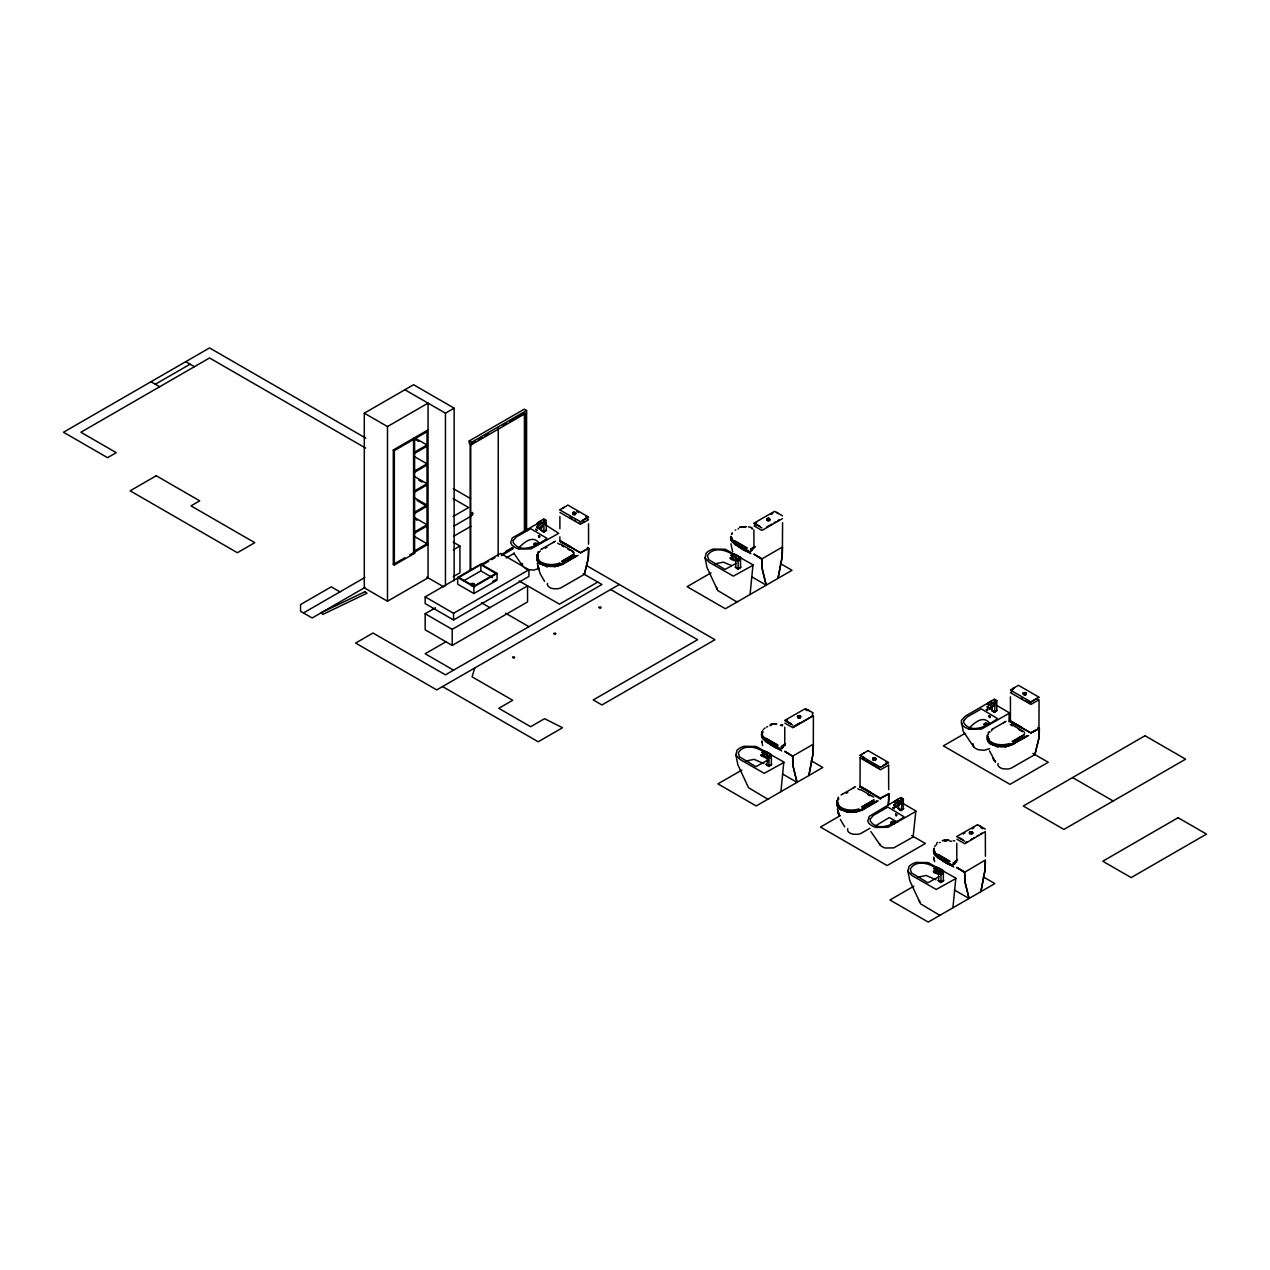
<?xml version="1.0" encoding="UTF-8"?>
<svg xmlns="http://www.w3.org/2000/svg" width="1270" height="1270" viewBox="0 0 1270 1270"><rect width="100%" height="100%" fill="white"/><g stroke="black" fill="none" stroke-linecap="round" stroke-linejoin="round"><path stroke-width="1.5" d="M1010.428 696.754L1010.428 720.995L1030.859 732.822L1038.971 728.393L1039.05 699.754L1030.859 704.437L1010.507 692.69M751.634 576.739L766.223 585.168L762.286 569.039A67.024 38.703 -60 0 1 761.841 564.086L761.952 558.864L782.479 547.005L781.812 558.895L778.018 578.358L781.955 557.673A67.04 38.703 -60 0 0 782.399 552.228L782.574 522.684M880.602 799.227L860.33 786.416M587.359 547.306L588.851 548.449L588.74 553.291A67.024 38.703 60 0 1 588.296 558.228L584.359 574.357L560.88 587.851A8.731 5.048 0 0 1 557.324 588.788L553.228 588.693A8.128 4.683 0 0 1 547.433 584.708M860.123 757.682L860.044 786.32L880.475 798.147L888.778 793.575L888.873 798.798A67.024 38.703 60 0 1 888.428 803.751L888.206 805.291M1037.892 727.504L1039.384 728.631L1039.257 733.473A67.024 38.703 60 0 1 1038.812 738.426L1034.891 754.555L1011.412 768.048A8.731 5.048 0 0 1 1007.856 768.985L1003.76 768.89A8.128 4.683 0 0 1 998.712 766.413A8.223 4.747 0 0 1 997.95 764.873L998.029 763.524M768.842 518.366L766.985 519.001L769.001 518.763L769.207 519.986L766.778 519.541L767.239 518.573L769.128 518.716L769.128 519.716L769.493 518.779M800.29 716.407L798.052 716.74A2.111 1.222 0 0 0 799.576 715.915L797.481 716.232A1.619 0.937 0 0 1 798.179 715.756C802.37 717.121 798.544 713.931 798.258 716.534A2.111 1.222 0 0 0 799.544 715.867L799.83 715.74A1.778 1.016 0 0 1 800.687 716.074C801.195 716.788 795.274 717.582 800.227 716.661M799.957 716.899L797.814 716.375L799.751 715.661M575.421 513.159L575.77 513.667A1.619 0.937 0 0 0 575.342 513.318C577.596 512.27 570.754 513.794 574.754 514.048M588.454 547.942L588.137 559.26L584.359 574.357M875.649 758.38L873.95 757.793L873.252 758.841A1.587 0.921 0 0 1 875.522 758.809C875.76 758.714 876.506 757.618 874.458 759.603M888.778 793.575L888.286 804.783M1025.938 693.325L1024.715 694.42L1025.525 694.341A1.778 1.016 0 0 0 1026.224 693.944L1025.985 692.88L1024.001 692.944A2.111 1.222 0 0 1 1025.271 693.785L1026.271 693.039M1039.162 728.234L1038.669 739.457L1034.891 754.555M731.695 558.609L730.933 558.101L731.361 559.467L735.806 561.007L735.806 567.182M935.625 871.934L934.768 872.188L934.593 870.855M798.322 716.978L798.258 715.724L800.243 716.185M875.443 758.047C871.918 756.745 873.855 761.079 876.03 758.936M1024.938 694.468L1023.556 692.817L1026.081 692.864M767.477 755.317L766.35 754.38A26.178 15.113 60 0 0 761.889 752.427L764.318 751.03A26.178 15.113 60 0 1 768.858 753.094L771.366 754.602L771.366 756.094C769.985 758.206 765.365 757.793 766.366 754.682A21.257 12.271 60 0 0 762.333 752.872L761.889 752.443M875.554 758.174L873.681 758.015L875.586 758.587M1025.906 692.991L1023.985 692.61A1.762 1.016 0 0 0 1023.255 693.039L1025.954 693.15M522.383 565.182L522.446 563.483M989.616 748.649L984.377 750.252L978.662 749.808A12.621 7.287 0 0 1 973.741 746.966L963.152 731.171L961.311 720.487L965.279 716.153L989.06 702.421L991.489 702.389M972.979 743.664L973.741 746.966M972.566 832.279L972.502 832.31A1.762 1.016 0 0 0 971.852 831.866L971.883 833.374L969.756 832.914L972.233 832.818L969.947 832.183L971.201 831.802L972.772 832.691L971.502 833.676L972.661 833.104M737.838 601.551L736.14 601.52L717.709 590.518L706.993 567.547L705.056 557.863L706.136 553.149A18.018 10.414 0 0 1 713.168 549.084L725.361 549.275L752.999 564.817L750.062 594.503M768.683 798.751L766.985 798.719L748.538 787.717L737.838 764.746L735.886 755.063L736.965 750.348A18.018 10.414 0 0 1 743.998 746.284L756.19 746.474L783.828 762.016L780.891 791.702M940.705 914.86L939.006 914.829L920.559 903.827L909.844 880.856L907.907 871.172L908.987 866.457A18.018 10.414 0 0 1 916.019 862.409L928.211 862.584L955.85 878.126L952.913 907.812M547.418 584.676L547.497 583.327M902.811 803.338L915.845 810.974L913.098 837.009L893.747 847.884L885.222 848.011A12.621 7.287 0 0 1 880.3 845.169L870.839 831.548M1008.936 721.9L1009.285 712.772L996.251 705.136M800.243 715.931L798.29 715.788L798.195 716.709A2.032 1.175 0 0 0 799.544 715.82L800.005 715.836M769.906 519.589L767.572 520.287L766.747 518.906A1.619 0.937 0 0 1 767.461 518.525L768.921 518.462A1.762 1.016 0 0 1 769.699 518.954L769.715 518.954M800.687 716.851L799.481 717.534M969.391 832.723L969.597 833.168A1.778 1.016 0 0 0 970.296 833.58L971.613 833.66L970.756 833.628M1025.89 693.531L1023.223 692.975M987.425 738.108L987.361 738.934A14.78 8.557 -0.1 0 0 987.854 741.124A14.462 8.366 -0.1 0 0 990.933 744.474M859.901 787.289L860.25 786.717M1010.301 721.963L1031.065 733.092M785.32 744.823L784.066 745.03M874.871 759.333L873.077 758.65L874.919 757.92M1023.826 693.039L1025.414 692.88M541.369 522.605L543.782 524.002L543.592 522.129A21.257 12.271 -60 0 0 539.671 524.954L536.797 523.621A26.178 15.113 -60 0 1 541.353 520.446L543.846 519.049L546.275 520.446L544.957 523.542L542.211 522.859A1.73 1 0 0 1 542.465 522.43M766.635 519.398L769.858 519.7M799.084 715.629L799.481 715.82A2.032 1.175 0 0 1 798.147 716.55L797.941 716.566A1.587 0.921 0 0 0 797.671 716.931L798.274 717.471A1.778 1.016 0 0 1 797.576 717.058L797.623 716.201M970.439 833.565L969.597 832.215A1.619 0.937 0 0 1 970.312 831.834L971.566 832.12A2.111 1.222 0 0 1 970.216 832.818L972.074 832.723M574.151 514.271L575.723 513.683A1.778 1.016 0 0 1 574.992 514.159L573.437 514.175L574.58 514.239M874.966 759.539L873.649 759.65L875.141 759.682A1.778 1.016 0 0 0 875.84 759.269L875.792 759.19M537.496 556.625L537.639 560.594L541.242 564.245M837.644 802.148L837.375 804.847M575.183 512.604L573.183 512.54L573.341 514.144A1.619 0.937 0 0 1 572.675 513.747L572.77 513.715A1.619 0.937 0 0 1 573.087 513.302L574.881 512.699M798.243 716.82L797.957 716.074L797.592 716.978M763.889 738.14L765.445 739.854L763.778 738.219L764.508 738.918M846.09 810.816A13.573 7.826 0 0 0 851.075 811.451L852.868 810.895M538.02 527.971C539.655 528.479 535.575 528.574 539.131 525.558M894.636 806.847L895.175 806.863M988.171 708.644L987.743 707.644L988.727 708.136M534.622 544.481L537.242 543.83M537.575 544.37L537.591 544.671A1.635 0.937 0 0 1 536.496 545.306L534.733 544.624M891.699 822.881L892.889 821.992M894.604 823.659L893.254 822.627L891.826 823.69M894.747 822.833L894.683 823.071A1.635 0.937 0 0 1 893.953 823.611L893.556 823.595M988.997 723.852L986.044 723.186A2.842 1.635 0 0 0 984.123 724.233L984.345 725.456M987.028 725.487L985.187 724.9L986.33 723.789M1024.112 693.452L1025.477 693.849M969.47 832.723L972.344 832.088M939.006 870.744L936.149 870.045L933.783 871.41L934.212 872.776L938.657 874.316L938.657 880.491L940.991 881.84L943.356 880.475L943.356 873.141L940.991 874.506C939.498 871.903 930.704 871.633 934.085 871.22M782.463 773.954L797.052 782.368L793.131 766.239A67.024 38.703 -60 0 1 792.67 761.301L792.782 756.063L813.324 744.204L813.403 715.629L792.829 727.615L784.86 723.09M954.484 890.064L969.074 898.477L965.136 882.348A67.024 38.703 -60 0 1 964.692 877.411L964.803 872.172L985.329 860.044M474.726 667.988L472.091 676.846L512.683 700.278L498.777 708.311L530.654 726.71L544.56 718.693L562.531 727.726L538.178 741.775L442.547 686.562M753.142 565.198L733.361 576.135L709.009 562.181L705.056 557.863M783.971 762.397L764.207 773.335L739.854 759.381L735.886 755.063M955.993 878.507L936.228 889.46L911.86 875.49L907.907 871.172M575.088 512.445L575.834 513.255M573.691 513.318L574.627 513.445A2.111 1.222 0 0 0 573.5 512.683L574.246 512.35M574.675 513.699L574.739 513.477A2.032 1.175 0 0 0 573.389 512.731L573.405 513.651L575.31 513.683M874.697 758.015L873.204 758.904L875.475 758.904M1023.525 693.134L1025.557 692.674L1024.477 692.563M956.881 839.2L964.851 843.725L985.329 831.612L985.425 856.297M847.725 828.596L847.566 830.199A8.128 4.683 0 0 0 853.376 834.215L857.472 834.311A8.731 5.048 0 0 0 861.028 833.374L869.918 828.294M876.348 801.164L861.917 809.593L856.139 811.562A14.637 8.445 0 0 1 837.724 806.64A15.05 8.7 0 0 1 837.565 800.973M1026.716 735.901L1012.253 744.522M873.681 758.777L873.173 758.142L873.697 759.73M572.627 513.144L573.659 512.588M769.303 518.684L767.509 518.573L769.096 518.589M872.776 759.206L873.601 759.682A1.619 0.937 0 0 1 872.823 759.269L873.617 758.269A2.111 1.222 0 0 1 874.871 759.111L875.443 758.952M970.899 831.755L969.915 832.088L971.455 831.723M573.389 512.445L572.77 512.731A1.762 1.016 0 0 1 573.437 512.445L573.437 512.493M731.647 558.006L732.234 557.244L732.885 558.276M915.956 811.355L888.174 827.278L875.982 827.453A18.018 10.414 0 0 1 868.95 823.404L867.759 821.118L869.267 816.356L895.62 800.624L898.049 800.592M1009.396 713.153L981.615 729.075L969.423 729.25A18.018 10.414 0 0 1 962.39 725.202L961.199 722.916M946.737 860.473L946.563 860.393M754.015 554.069L762.127 558.752M782.479 518.62L761.984 530.415L754.031 525.955M784.844 751.269L792.559 756.46L793.274 767.27L797.052 782.368M813.387 715.645L792.623 727.551M956.866 867.378L964.565 872.569L965.295 883.38L969.074 898.477M769.112 518.731L768.715 518.795A2.111 1.222 0 0 1 767.366 519.509L767.016 519.43M768.906 518.525L768.652 518.62A2.111 1.222 0 0 1 767.445 519.382L769.461 519.224L768.35 519.922M873.188 758.412L872.839 758.539M768.54 518.398L768.747 518.716A2.032 1.175 0 0 1 767.318 519.351L767.651 519.843M588.851 548.449L580.327 552.625L559.991 540.607M588.439 519.827L580.327 524.24L559.975 512.493M588.439 548.195L580.834 552.672M860.123 757.761L880.475 769.763L888.651 765.08M888.587 765.35L888.682 789.67M768.223 519.795L767.366 519.589A2.032 1.175 0 0 0 768.699 518.62L768.588 518.541M971.598 832.025L971.582 831.755A2.032 1.175 0 0 1 970.169 832.771L971.74 832.914M946.658 860.885L944.864 860.409M588.502 517.303L580.771 521.653M766.223 585.168L762.444 570.071L761.667 558.752M969.82 832.04L970.74 831.707M755.428 546.783L751.459 549.069L751.3 550.577L753.84 548.243M784.654 745.22L782.304 746.268L782.13 747.776L782.812 746.506L781.86 745.871M954.151 862.679L954.151 863.886L956.691 861.552M518.16 548.577C523.081 543.242 532.352 534.464 538.972 542.814M968.692 728.774C973.614 723.44 982.885 714.661 989.505 723.011M560.181 540.893L570.579 546.719M1021.096 726.916L1010.714 721.09M970.74 831.802L970.359 832.961M799.386 716.677L799.767 716.455A1.587 0.921 0 0 1 800.608 716.963M573.754 556.609L574.024 555.514M767.62 756.428L768.477 757.92L770.541 756.999A1.73 1 0 0 0 770.303 756.571M537.686 552.514L538.305 551.688M837.835 798.036L838.454 797.211M988.219 732.711L988.838 731.885M537.369 545.465L536.178 544.227L534.876 545.497M539.464 528.939L540.607 526.51L546.227 522.843L546.227 530.177L543.909 531.527L543.909 525.351L539.464 528.939L537.099 527.574L538.432 528.193M896.556 807.339L897.699 804.91L903.319 801.243L903.319 808.593L900.986 809.927C904.875 794.369 894.985 813.181 894.953 805.116M992.076 707.263L992.076 710.359L994.426 711.724C996.712 697.103 991.108 713.137 987.758 707.612M1023.604 693.96L1024.557 694.468M991.267 706.374L988.616 708.644M800.529 717.121L799.719 717.518M537.099 527.574L536.67 526.701L539.528 524.097M894.191 805.974L893.747 805.101L898.62 801.227M987.631 707.771L987.203 706.898L990.06 704.294M989.997 709.136L991.14 706.692L996.759 703.04L996.759 710.375M903.351 800.354L900.875 802.402L898.446 801.005L898.43 799.147A21.257 12.271 -60 0 0 894.334 801.957L893.889 802.037A26.178 15.113 -60 0 1 898.43 798.846L900.938 797.449L903.351 798.846L903.351 800.354L900.938 798.957M574.469 513.667L574.627 513.636A2.032 1.175 0 0 0 573.199 512.81L573.23 512.556M766.715 519.827L766.747 519.859A1.778 1.016 0 0 0 767.445 520.271L769.112 520.271M1024.001 694.357L1023.937 694.372A1.619 0.937 0 0 1 1023.207 693.944L1024.16 694.42M766.731 518.986L767.62 518.811M768.763 520.351L769.699 519.922M852.662 811.244L856.25 810.879M1025.461 694.372L1026.224 693.833M545.465 522.748L543.782 524.002M875.332 759.047L874.792 759.158A2.032 1.175 0 0 0 873.331 758.333M754.062 554.307L761.714 559.26M1025.239 693.817L1025.16 693.642A2.032 1.175 0 0 0 1023.731 693.007L1024.191 692.61M573.151 513.699L573.865 513.683M875.347 760.079L875.427 760.016A1.587 0.921 0 0 0 875.951 759.65M876.189 825.421L889.286 817.578L897.604 822.103M936.72 843.153L937.784 842.407M568.484 559.419L566.976 560.308M541.544 522.827L540.194 523.637M1038.939 697.389L1031.303 701.85M994.315 704.183L996.807 702.151L996.807 700.643L994.378 699.246L991.87 700.643A26.178 15.113 -60 0 0 987.33 703.818L990.203 705.152A21.257 12.271 -60 0 1 994.124 702.326L994.315 704.183L991.886 702.786M552.974 542.576L555.323 541.147M853.122 788.098L855.551 786.638M1003.506 722.757L1005.951 721.312M559.991 509.762L567.658 505.254M860.123 755.285L867.791 750.776M1010.523 689.959L1018.191 685.435M540.957 549.466L542.226 548.735M573.659 554.307L561.721 561.245M573.834 554.609L561.896 561.546M576.675 555.641L561.737 564.324M841.105 794.988L842.359 794.242M991.489 729.663L992.759 728.917M873.808 799.83L861.87 806.767M873.966 800.132L862.028 807.069M876.808 801.164L861.87 809.847M1024.191 734.505L1012.253 741.442M1024.35 734.806L1012.412 741.743M1020.223 739.902L1027.208 735.838M1013.619 743.744L1028.605 735.552M578.072 555.355L561.943 564.721L554.355 566.849M878.221 800.878L862.092 810.244L854.504 812.371M155.337 384.254L190.119 364.173M364.299 413.179L387.493 426.561L428.053 403.13L428.053 577.818L387.493 601.234L364.299 587.851L364.299 413.179L413.575 384.731L454.136 408.162L454.136 580.866M404.876 389.747L445.452 413.179L454.136 408.162M414.607 553.323L413.575 552.72L413.575 438.277L414.607 438.88L414.607 553.323L394.335 565.023L393.287 564.42L393.287 449.977L428.053 429.911M393.287 449.977L394.335 450.58L427.022 431.721L427.022 543.75L413.941 551.291M413.575 452.755L427.022 444.992L415.417 438.309M413.575 453.961L427.022 446.199M413.575 471.614L427.022 463.852L413.766 456.216M413.575 472.821L427.022 465.058M526.59 412.814L471.535 444.595L469.217 443.262L469.217 440.944L524.272 409.162L526.59 410.496L526.59 531.146M469.217 440.944L471.535 442.293L526.59 410.496M472.361 443.119L475.599 441.246M478.838 439.372L482.076 437.499M485.315 435.642L488.553 433.769M503.111 425.355L506.397 423.466M509.667 421.576L524.431 413.052L524.431 531.384M413.575 491.49L427.022 483.727L413.766 476.091M413.575 492.697L427.022 484.934M413.575 512.81L427.022 505.047L413.766 497.395M413.575 514.017L427.022 506.254M413.575 532.527L427.022 524.764L413.766 517.112M413.575 533.733L427.022 525.971M453.168 516.461L468.63 507.54L453.184 498.618M303.451 612.95L364.871 577.485M453.596 526.256L470.995 516.207M393.287 564.42L404.876 557.736M409.845 554.863L428.053 544.354M364.982 587.454L312.15 617.966L300.545 611.267L300.545 604.583L331.264 586.851L339.963 591.868M453.628 536.273L470.853 526.336M453.311 549.846L459.93 546.021L459.93 572.786L453.311 576.612M562.134 508.508L564.039 507.413M457.66 577.453L480.838 564.07L497.062 573.437L497.062 580.136L473.885 593.519L457.66 584.152L457.66 577.453L473.885 586.819L497.062 573.437M425.164 596.884L500.507 553.387L528.907 569.785L528.907 576.469L453.565 619.966L425.164 603.583L425.164 596.884L453.565 613.283L528.907 569.785M483.616 564.229L488.474 561.419M491.712 559.562L494.951 557.689M505.809 551.323L512.366 547.545M501.475 554.498L512.953 547.878M501.317 555.593L513.112 548.783M543.893 531.797L546.687 530.177L543.893 532.193L541.083 530.177L543.893 532.193M463.899 580.692L480.838 570.913L492.554 577.675M506.143 558.006L514.445 553.196M582.486 520.271L586.311 518.049M582.311 522.653L584.057 521.637M425.164 613.727L452.215 629.348L527.558 585.851L527.558 601.917L452.215 645.414L425.164 629.793L425.164 613.727L435.435 607.806M545.306 548.211L546.862 547.306M492.522 581.565L495.903 579.612M573.294 553.021L573.976 553.466M569.246 557.53L570.801 556.641M561.467 563.705L568.468 559.657M569.246 559.213L573.913 556.181M445.706 641.906L425.164 653.764L453.565 670.163M597.741 582.073L559.483 604.171L519.112 580.977M619.315 584.502L436.753 689.912L355.616 643.064L372.999 633.016L445.452 674.846L601.932 584.502L583.184 573.675M756.729 522.716L754.936 523.748L754.936 525.764M771.033 514.461L772.827 513.429M766.81 526.939L771.731 524.097M774.192 522.684L775.414 521.97M777.875 520.541L779.113 519.843M714.756 563.928L723.281 562.134L731.472 565.499M731.06 555.244L733.489 553.831A26.178 15.113 60 0 1 738.029 555.895L740.537 557.387L740.537 558.895C738.886 561.165 734.679 560.419 735.441 557.387A21.257 12.271 60 0 0 731.504 555.673L731.06 555.244A26.178 15.113 60 0 1 735.6 557.292L738.108 558.8A1.73 1 0 0 1 739.711 559.8L738.426 560.753L736.552 560.086M730.933 558.101L733.298 556.736L736.155 557.419M752.11 548.037L754.666 546.56M711.025 572.865L687.102 586.676L725.361 608.759L792.004 570.278L780.367 563.562M751.03 548.672L751.713 550.736C745.919 554.815 736.378 544.354 731.377 540.353A14.637 8.445 0 0 1 730.774 536.464M740.537 557.387L738.108 558.8L738.108 560.292M738.14 561.181L740.505 559.816L740.505 567.166L738.14 568.531L738.14 561.181L731.996 558.34M736.092 563.42L725.043 569.452L708.692 559.657L707.422 555.673C712.74 546.433 726.599 549.545 733.504 555.355M738.14 568.785L740.95 567.166L738.14 569.198L735.346 567.182L738.14 569.198M785.765 720.947L787.559 719.915M793.956 726.265L800.1 722.725M745.601 761.127L754.11 759.333L763.889 763.619M761.762 755.301L768.969 758.38L771.334 757.015L771.334 764.365L768.969 765.731L766.635 764.381C770.08 756.428 763.746 758.666 761.762 755.301L764.127 753.935L766.35 754.38L768.937 755.999L768.937 757.507M782.939 745.236L785.511 743.76M741.855 770.064L717.931 783.876L756.19 805.958L822.833 767.477L811.197 760.762M782.812 746.506L784.669 745.442M768.937 755.999L771.366 754.602M782.542 746.268L782.542 747.935C776.637 751.983 767.144 741.474 762.222 737.553A14.637 8.445 0 0 1 762.667 731.441M766.921 760.619L755.888 766.651L739.521 756.856L738.251 752.872C744.061 743.014 758.746 747.347 765.873 753.443M768.985 765.985L771.779 764.365L768.985 766.397L766.191 764.381L768.985 766.397M862.266 754.031L864.171 752.935M1012.65 688.705L1014.571 687.61M1013.158 689.467L1011.428 690.483L1011.428 692.483M882.618 765.794L886.444 763.572M846.233 793.274L847.773 792.385M994.426 711.994L997.22 710.375L994.426 712.391L991.616 710.375L994.426 712.391M964.978 733.393L943.356 745.871L1010.015 784.352L1048.258 762.27L1032.875 753.396M1031.097 701.834L1036.828 698.246M840.422 815.546L820.468 827.072L887.111 865.553L925.37 843.471L911.701 835.581M867.045 804.402L868.601 803.513M867.108 805.831L866.203 805.926M861.616 809.228L869.823 804.481M870.934 803.831L874.046 802.037M889 793.972L880.935 798.147M1014.333 740.87L1015.889 739.981M1018.762 739.775L1016.587 740.6M1010.46 744.744A14.272 8.239 0 0 0 1012.079 743.934L1023.652 737.156M1035.24 730.504L1031.288 732.79L1039.384 728.631M900.986 810.197L903.78 808.577L900.986 810.593L898.176 808.577L900.986 810.593M963.152 833.961L964.946 832.929M972.106 828.802L973.884 827.77M965.978 842.375L967.2 841.677M970.899 839.534L972.121 838.835M973.344 838.121L974.582 837.406M977.043 835.993L978.265 835.279M980.726 833.866L981.964 833.152M917.623 877.237L926.132 875.443L935.911 879.729M933.91 868.553L936.339 867.14A26.178 15.113 60 0 1 940.879 869.204L943.388 870.712L943.388 872.22C941.816 874.443 937.466 873.776 938.292 870.696A21.257 12.271 60 0 0 934.355 868.982L933.91 868.553A26.178 15.113 60 0 1 938.466 870.617L940.959 872.109L940.959 873.617M954.961 861.346L957.516 859.869M934.212 848.281A14.637 8.445 0 0 0 934.291 853.662C939.117 857.694 948.96 868.14 954.564 864.044L954.564 862.378L956.596 861.203M913.876 886.174L889.952 899.985L928.211 922.068L994.854 883.587L983.218 876.871M940.959 872.109L943.388 870.712M938.943 876.729L927.894 882.761L911.543 872.966L910.272 868.982C915.606 859.758 929.449 862.854 936.355 868.664M941.006 882.094L943.8 880.475L941.006 882.507L938.212 880.491L941.006 882.507M542.052 548.831L554.307 541.798M754.031 523.129L774.367 511.461M784.86 720.328L805.386 708.612M842.2 794.353L854.44 787.321M992.584 729.028L1004.84 721.995M1013.841 744.125L1004.887 747.046M956.881 836.438L977.408 824.722M1013.285 743.728L1006.523 746.236M546.275 520.446L543.766 521.843A26.178 15.113 -60 0 0 539.226 525.018M996.807 700.643L994.299 702.04A26.178 15.113 -60 0 0 989.743 705.215M903.351 798.846L900.859 800.243A26.178 15.113 -60 0 0 896.303 803.418L893.889 802.021M880.92 767.175L888.476 762.572M574.834 512.397L574.088 512.397M1010.237 744.363L1011.666 743.648M893.905 823.5L894.62 822.563M539.099 568.452L533.844 570.055L528.13 569.611A12.621 7.287 0 0 1 524.875 568.119M858.314 810.276L859.853 809.688M558.213 564.832L559.768 564.277L556.911 565.166L557.736 564.848M858.361 810.355L859.917 809.8M1008.269 745.045L1007.443 745.363L1008.729 744.998M1007.475 745.442L1008.745 745.03M471.757 514.89L472.218 512.397M558.689 565.594L555.149 566.404M1009.221 745.792L1005.681 746.601M858.822 811.117L855.297 811.927M798.37 718.026L799.671 718.09M743.204 548.005L748.475 550.736M767.048 741.172L779.288 747.903M799.433 718.137L799.56 718.121A1.587 0.921 0 0 0 800.243 717.963M739.346 527.383L739.95 527.304A14.557 8.414 0 0 1 745.966 526.701M770.176 724.583L770.779 724.503A14.795 8.541 0 0 1 776.811 723.963A14.557 8.414 0 0 0 770.874 724.44M942.197 840.692L942.8 840.629A14.795 8.541 0 0 1 948.833 840.089A14.557 8.414 0 0 0 942.896 840.549M895.001 806.101C895.525 806.482 894.985 807.926 897.636 804.545M538.464 543.655L535.511 542.989A2.842 1.635 0 0 0 533.606 544.036L535.384 545.941M890.905 823.659L890.683 822.436A2.842 1.635 0 0 1 892.604 821.325L895.794 822.42M552.482 565.864L550.926 565.928A13.573 7.826 0 0 1 549.291 565.848M763.127 737.283L763.953 737.727M536.797 523.637L537.242 523.558A21.257 12.271 -60 0 1 541.179 520.732L541.369 520.843M987.33 703.834L987.774 703.755A21.257 12.271 -60 0 1 991.711 700.929L991.886 701.04M896.303 803.434L896.763 803.354A21.257 12.271 -60 0 1 900.684 800.529L900.875 802.402M935.022 872.331L937.038 872.379M535.734 545.195L537.4 543.957M763.699 737.727L763.826 737.727A14.129 8.16 0 0 1 763.238 736.981M540.417 521.986L512.191 537.956L510.683 542.719L511.873 545.005A18.018 10.414 0 0 0 518.89 549.053L531.082 548.878L558.721 533.336L545.719 524.939M740.537 558.895L738.6 558.371M771.366 756.094L770.001 755.809M943.388 872.22L942.022 871.918M748.347 526.844L749.681 527.05M792.512 755.952L784.86 751.522L788.861 753.793M761.857 527.939L754.047 523.367M792.686 725.138L784.876 720.566M964.708 841.264L956.897 836.676M546.259 566.611L547.608 566.864M996.775 746.808L998.141 747.062M846.391 812.133L847.757 812.387M987.425 724.519L985.441 724.852L985.615 725.853M892.477 824.341L890.905 823.595M750.506 527.32L751.935 527.669M781.336 724.519L782.78 724.868M953.357 840.629L954.786 840.978M935.355 870.633L934.561 871.156L935.387 871.315M987.774 724.011L986.314 723.805A1.635 0.937 0 0 0 985.202 724.456M892.429 823.627L891.794 822.817A1.635 0.937 0 0 1 892.874 822.023L894.699 822.611M995.061 702.231C997.775 703.31 993.045 705.215 992.743 703.056M753.332 547.894L754.285 547.338M1010.618 721.804L1020.874 727.456M560.086 541.607L570.341 547.259M870.474 792.782L860.171 787.082M774.827 511.461L782.463 515.795M805.656 708.66L813.292 712.994M977.678 824.786L985.314 829.104M860.441 786.432L870.712 792.242M1010.46 690.166L1030.875 701.865M749.951 552.625L734.901 543.989M559.927 509.969L580.358 521.668M560.165 541.242L580.533 552.894M860.06 755.491L880.491 767.191M780.78 749.824L765.731 741.188M952.802 865.934L937.752 857.313M747.046 547.878L735.044 540.988M746.871 548.18L734.87 541.29M750.903 553.704L734.663 544.37L730.822 539.909M777.875 745.077L765.873 738.188M777.716 745.379L765.699 738.489M781.733 750.903L765.492 741.569L761.651 737.108M949.896 861.187L937.895 854.297M949.738 861.489L937.72 854.599M953.754 867.013L937.514 857.679L933.672 853.218M776.51 512.429L778.431 513.54M756.158 524.177L759.984 526.399M1018.556 685.387L1038.908 697.135M1036.828 699.119L1038.066 699.833M1021.27 698.167L1022.493 698.881M1024.953 700.294L1026.192 701.008M1027.414 701.723L1029.875 703.135M741.283 546.687L742.363 547.306M742.426 547.561L735.441 543.512A14.272 8.239 0 0 1 731.218 538.893M738.172 558.482L740.505 559.816M987.203 706.898L989.552 708.263M1011.126 724.281L1024.112 731.79M1010.253 724.598L1012.301 725.773M1018.397 729.297L1022.461 731.647M1072.594 777.573L1113.155 800.989M568.023 505.19L588.375 516.938M576.802 511.429L578.58 512.461M585.74 516.588L587.534 517.62L587.534 519.636M569.516 517.255L571.96 518.684M574.421 520.097L575.659 520.811M579.342 522.938L580.581 523.653M415.417 439.515L418.735 441.42M536.67 526.701L539.036 528.066M560.594 544.1L573.58 551.593M557.705 543.227L559.737 544.401M561.769 545.576L563.801 546.751M567.865 549.1L569.913 550.275M571.944 551.45L573.976 552.625M365.823 438.15L209.55 347.932L63.5 432.244L107.553 457.676L116.237 452.66L80.883 432.244L209.55 357.965L365.681 448.104M453.39 488.696L470.567 498.618M586.851 565.753L714.962 639.715L601.932 704.961L593.249 699.945L697.563 639.715L610.632 589.518M418.735 480.155L422.053 482.076M807.339 709.628L809.26 710.74M805.45 709.597L807.18 710.597M868.172 750.713L888.524 762.46M885.888 762.111L887.666 763.143M185.769 361.664L194.453 366.681M861.044 755.809L864.616 757.872M417.084 500.507L425.355 505.285M979.36 825.738L981.281 826.849M862.266 758.523L864.727 759.936M865.965 760.651L868.41 762.079M869.648 762.778L872.109 764.207M873.331 764.905L875.792 766.334M877.03 767.048L879.491 768.461M980.948 827.707L982.678 828.723M786.987 721.392L790.813 723.598M789.241 722.963L790.988 723.963M413.766 518.319L417.084 520.224M453.311 542.195L459.93 546.021M959.009 837.501L962.835 839.708M893.747 805.101L896.112 806.466M900.986 809.927L898.62 808.561L898.62 803.926M860.727 789.622L873.728 797.115M857.837 788.749L859.869 789.924M868.013 794.623L870.045 795.798M150.987 381.746L159.687 386.763M781.002 747.125L782.542 747.935M413.766 536.099L427.022 543.75M772.843 744.299L771.858 743.648M458.819 577.453L473.885 586.153L495.903 573.437L480.838 564.737L480.838 570.913M953.008 863.235L954.564 864.044M946.071 859.647L947.087 860.314M939.101 857.313L938.292 856.837A14.272 8.239 0 0 1 934.355 853.011M939.848 857.726L950.754 864.044M505.523 613.156L528.907 626.666M481.441 602.726L489.887 607.6M426.847 577.12L443.754 586.867M750.554 549.418L751.888 550.227M781.383 746.617L782.733 747.427M953.405 862.727L954.738 863.537M895.159 806.069L894.413 806.625M735.949 543.369L733.457 541.369M766.778 740.585L764.524 738.87M935.387 853.726L934.895 852.837M991.775 744.442L989.028 742.172L987.695 738.648A14.272 8.239 0 0 0 995.474 745.553A14.272 8.239 0 0 0 1009.888 744.982M841.375 809.768L837.787 806.117M576.151 555.546L561.784 564.07L555.99 566.039A14.637 8.445 0 0 1 537.591 561.118A15.05 8.7 0 0 1 537.432 555.45M936.546 854.98L937.546 855.869M936.53 855.028L935.879 854.281L937.466 855.964L936.307 854.694M939.403 873.395L941.276 874.077L942.562 873.109A1.73 1 0 0 0 941.753 872.347M873.204 759.984L873.331 760.095A1.587 0.921 0 0 1 872.823 759.635M1023.588 693.468L1023.636 693.531A1.619 0.937 0 0 0 1023.16 693.976M988.473 739.077L988.219 738.807A14.795 8.541 0 0 1 987.282 735.33M838.089 804.402L837.819 804.132A14.795 8.541 0 0 1 836.882 800.656M537.956 558.895L537.686 558.609A14.795 8.541 0 0 1 536.75 555.133M733.473 553.847L733.933 554.276A21.257 12.271 60 0 1 737.854 555.99L738.045 556.323M936.339 867.156L936.784 867.585A21.257 12.271 60 0 1 940.705 869.299L940.895 871.395M764.318 751.046L764.699 751.459A21.257 12.271 60 0 1 768.683 753.189L768.874 753.523M732.711 542.242L731.298 540.194M935.561 855.551L934.164 853.503M763.54 739.442L762.143 737.394M902.224 800.703L901.367 802.18L899.303 801.259A1.73 1 0 0 1 899.557 800.83M995.585 762.254L989.457 750.792M513.763 553.149L523.208 566.769M844.661 826.849L840.391 819.467M544.528 581.327L540.258 573.945L537.67 565.388L538.686 569.595M879.459 843.582L880.3 845.169M763.699 755.094L762.794 754.523L762.54 755.809M764.127 753.935L764.556 755.301M838.01 811.149L838.803 813.911L837.406 808.926M537.861 565.626L538.655 568.389L537.274 563.404M732.631 551.625L730.948 543.782M838.819 815.118L837.803 810.911L839.073 816.118M934.006 858.282L934.625 861.647M762.603 745.522L761.778 740.981L761.984 742.172M933.799 857.091L934.371 860.457M988.314 737.616L988.441 739.537A13.573 7.826 0 0 0 988.806 740.521M919.496 900.493L919.575 902.192M716.645 587.184L716.725 588.883M559.895 536.861L559.895 540.798M1024.509 732.822L1024.509 733.663M994.378 699.246L994.378 700.754M956.786 843.28L956.786 859.457M940.991 874.506L940.991 881.84M812.403 713.613L812.403 715.613M784.765 727.17L784.765 743.347M768.969 758.38L768.969 765.731M753.92 529.971L753.92 546.148M588.534 523.843L588.534 544.147M559.895 516.557L559.895 528.637M543.846 519.049L543.846 520.557M541.544 527.082L541.544 530.161M525.304 413.56L525.304 529.908M498.269 428.149L498.157 556.419M473.885 586.819L473.885 593.519M471.535 442.293L471.535 444.595M470.741 444.055L470.741 570.278M470.154 443.722L470.154 569.928M453.565 613.283L453.565 619.966M452.215 629.348L452.215 645.414M445.452 413.179L445.452 585.883M394.335 450.58L394.335 565.023M387.493 426.561L387.493 601.234M769.414 520.748A1.587 0.921 0 0 1 767.62 520.938M769.445 519.462A1.587 0.921 0 0 1 769.89 520.097M734.79 541.56A13.875 8.017 0 0 1 733.965 540.925M732.155 538.782A13.875 8.017 0 0 1 731.615 537.226M735.536 543.671A14.16 8.176 0 0 1 731.345 538.623M734.6 541.861A14.129 8.16 0 0 1 734.155 541.544M731.917 539.036A14.129 8.16 0 0 1 731.361 537.448M731.837 534.241A14.637 8.445 0 0 1 732.425 533.543M734.393 541.29A14.272 8.239 0 0 1 733.536 540.623M733.155 540.29A14.272 8.239 0 0 1 732.472 539.559M732.187 539.194A14.272 8.239 0 0 1 731.075 536.416M731.488 533.987A14.272 8.239 0 0 1 732.155 532.828M735.235 530.161A14.272 8.239 0 0 1 735.759 529.876M737.997 528.923A14.272 8.239 0 0 1 738.616 528.717M751.538 528.558A14.272 8.239 0 0 1 752.777 528.955M739.95 527.304A14.795 8.541 0 0 1 745.966 526.764M573.04 514.636A1.619 0.937 0 0 0 574.85 514.826A1.683 0.968 0 0 0 575.342 514.604M573.373 512.794A2.111 1.222 0 0 1 574.739 513.588M539.147 560.419A13.875 8.017 0 0 1 538.575 559.705M537.781 558.197A13.875 8.017 0 0 1 537.797 555.038M546.497 565.245A13.478 7.779 0 0 1 544.338 564.642M543.004 564.118A13.478 7.779 0 0 1 541.242 563.15M540.242 562.419A13.478 7.779 0 0 1 539.798 562.023M538.734 560.769A13.478 7.779 0 0 0 539.036 561.197A13.573 7.826 0 0 1 538.289 560.324M545.957 565.293A13.573 7.826 0 0 1 544.401 564.848M543.052 564.324A13.573 7.826 0 0 1 539.686 562.165M557.054 565.531A14.16 8.176 0 0 0 561.546 563.753A14.272 8.239 0 0 1 561.022 564.023M554.895 565.96A14.16 8.176 0 0 1 548.751 566.071M546.687 565.737A14.16 8.176 0 0 1 538.083 560.784M537.512 559.594A14.16 8.176 0 0 1 537.718 555.974M540.48 562.023A14.129 8.16 0 0 1 540.052 561.705M538.94 560.689A14.129 8.16 0 0 1 538.623 560.324M537.686 558.832A14.129 8.16 0 0 1 537.908 554.418M559.927 564.547A14.272 8.239 0 0 1 537.877 560.753M537.654 560.372A14.272 8.239 0 0 1 537.686 555.546M559.927 562.88A14.272 8.239 0 0 1 559.356 563.118M558.752 563.34A14.272 8.239 0 0 1 558.149 563.547M557.514 563.737A14.272 8.239 0 0 1 542.274 562.689M541.734 562.419A14.272 8.239 0 0 1 541.226 562.134M540.274 561.53A14.272 8.239 0 0 1 539.448 560.88M539.067 560.546A14.272 8.239 0 0 1 538.131 559.467M537.654 558.705A14.272 8.239 0 0 1 537.686 553.879M538.163 553.101A14.272 8.239 0 0 1 539.131 552.021M539.512 551.672A14.272 8.239 0 0 1 540.385 551.021M537.908 558.356A14.557 8.414 0 0 1 536.988 554.942M540.401 564.277A14.462 8.366 -0.1 0 1 537.337 560.927A14.78 8.557 -0.1 0 1 536.845 558.736L536.908 557.911A15.367 8.89 -0.1 0 1 537.94 555.45M534.686 544.258A1.635 0.937 0 0 1 535.781 543.623M1025.382 695.023A1.619 0.937 0 0 1 1024.064 695.023M1026.224 693.801A1.619 0.937 0 0 1 1026.351 694.182M1025.874 694.801A1.683 0.968 0 0 1 1025.366 694.992M988.647 739.156A13.875 8.017 0 0 1 988.044 736.822M997.791 745.601A13.478 7.779 0 0 1 994.87 744.839M993.537 744.299A13.478 7.779 0 0 1 992.314 743.68M991.251 742.982A13.478 7.779 0 0 1 990.33 742.22M989.917 741.807A13.478 7.779 0 0 1 989.266 740.966M988.393 738.695A13.478 7.779 0 0 0 988.6 739.632A14.272 8.239 0 0 1 987.568 736.489M988.631 738.965A13.494 7.795 0 0 1 988.377 737.648M998.045 745.823A13.573 7.826 0 0 1 994.934 745.045M993.584 744.522A13.573 7.826 0 0 1 992.235 743.839M991.156 743.125A13.573 7.826 0 0 1 989.393 741.426M1012.079 743.934A14.16 8.176 0 0 1 1011.174 744.426M1009.38 745.188A14.16 8.176 0 0 1 1007.586 745.728M1005.427 746.157A14.16 8.176 0 0 1 999.268 746.268M997.22 745.934A14.16 8.176 0 0 1 991.933 744.014M990.616 743.14A14.16 8.176 0 0 1 987.806 738.664M988.616 739.791A14.129 8.16 0 0 1 987.79 737.013M1006.507 746.188A14.637 8.445 0 0 1 988.108 741.299M988.187 741.283A15.05 8.7 0 0 1 987.393 737.124M1009.285 743.537A14.272 8.239 0 0 1 1008.666 743.744M1008.047 743.934A14.272 8.239 0 0 1 992.791 742.886M992.267 742.617A14.272 8.239 0 0 1 991.759 742.331M991.267 742.045A14.272 8.239 0 0 1 990.806 741.728M989.981 741.077A14.272 8.239 0 0 1 989.251 740.394M987.854 734.854A14.272 8.239 0 0 1 988.695 733.298M989.663 732.203A14.272 8.239 0 0 1 990.044 731.869M991.378 730.901A14.272 8.239 0 0 1 991.886 730.599M988.441 738.553A14.557 8.414 0 0 1 987.52 735.124M984.123 724.297A2.842 1.635 0 0 1 986.044 723.186M798.766 718.201A1.587 0.921 0 0 1 797.989 717.963M766.572 739.346A13.875 8.017 0 0 1 765.635 738.775M764.064 737.457A13.875 8.017 0 0 1 763.476 736.727M762.444 734.425A13.875 8.017 0 0 1 762.635 732.044M766.207 740.759A14.272 8.239 0 0 1 762.508 732.457M766.397 739.664A14.129 8.16 0 0 1 765.905 739.362M765 738.743A14.129 8.16 0 0 1 764.588 738.41M762.413 735.441A14.129 8.16 0 0 1 762.54 731.822M766.207 739.092A14.272 8.239 0 0 1 764.365 737.822M763.635 737.124A14.272 8.239 0 0 1 762.762 736.013M762.524 735.632A14.272 8.239 0 0 1 762.508 730.79M763.27 729.663A14.272 8.239 0 0 1 763.921 728.948M764.699 728.281A14.272 8.239 0 0 1 765.127 727.964M766.588 727.075A14.272 8.239 0 0 1 767.667 726.567M770.064 725.741A14.272 8.239 0 0 1 771.35 725.424M780.399 725.313A14.272 8.239 0 0 1 782.368 725.757M972.693 833.215A1.587 0.921 0 0 1 972.598 833.787M969.581 833.771A1.619 0.937 0 0 1 969.439 833.374M970.74 832.469A1.619 0.937 0 0 1 971.407 832.485M935.482 852.853A13.875 8.017 0 0 1 934.672 851.329M938.403 856.98A14.16 8.176 0 0 1 934.561 853.154M936.609 854.519A14.129 8.16 0 0 1 935.863 853.837M935.26 853.107A14.129 8.16 0 0 1 934.784 852.345M933.926 851.392A14.272 8.239 0 0 1 933.99 850.17M937.72 854.9A14.272 8.239 0 0 1 937.244 854.599M936.8 854.281A14.272 8.239 0 0 1 936.387 853.948M935.323 852.884A14.272 8.239 0 0 1 934.355 851.344M933.926 849.725A14.272 8.239 0 0 1 933.99 848.487M934.752 846.519A14.272 8.239 0 0 1 935.291 845.772M935.942 845.074A14.272 8.239 0 0 1 936.72 844.391M939.689 842.677A14.272 8.239 0 0 1 940.26 842.439M944.705 841.312A14.272 8.239 0 0 1 946.785 841.105M949.643 841.105A14.272 8.239 0 0 1 951.738 841.312M872.728 758.285A1.778 1.016 0 0 1 873.427 757.888M838.708 805.228A13.875 8.017 0 0 1 838.248 804.481M838.279 799.783A13.875 8.017 0 0 1 838.756 799.036M852.202 811.276A13.478 7.779 0 0 1 847.392 810.927M845.185 810.387A13.478 7.779 0 0 1 843.137 809.625M841.375 808.672A13.478 7.779 0 0 1 840.851 808.307M839.93 807.545A13.478 7.779 0 0 1 839.534 807.133M838.867 806.291A13.478 7.779 0 0 1 838.613 805.863M838.883 805.545A13.494 7.795 0 0 1 838.629 805.132M844.55 810.371A13.573 7.826 0 0 1 843.201 809.847M841.851 809.165A13.573 7.826 0 0 1 840.756 808.45M839.835 807.688A13.573 7.826 0 0 1 838.422 805.847M861.171 809.546A14.272 8.239 0 0 1 837.803 805.894M837.454 805.116A14.272 8.239 0 0 1 837.47 801.846A14.129 8.16 0 0 0 837.47 803.148M841.55 808.133A14.129 8.16 0 0 1 841.073 807.847M838.771 805.847A14.129 8.16 0 0 1 838.01 804.736A14.272 8.239 0 0 0 838.867 805.72M858.901 808.863A14.272 8.239 0 0 1 840.422 807.053M839.994 806.736A14.272 8.239 0 0 1 839.581 806.402M837.454 803.45A14.272 8.239 0 0 1 837.47 800.179M837.819 799.401A14.272 8.239 0 0 1 838.597 798.258M838.041 803.878A14.557 8.414 0 0 1 837.136 800.465M840.534 809.8A14.462 8.366 -0.1 0 1 837.47 806.45A14.78 8.557 -0.1 0 1 836.978 804.259L837.041 803.434A15.367 8.89 -0.1 0 1 837.422 802.164M813.356 744.442L813.229 749.427A67.04 38.703 -60 0 1 812.784 754.888L808.863 775.557L812.641 756.094L813.356 744.442M985.377 860.552L985.25 865.537A67.04 38.703 -60 0 1 984.806 870.998L980.884 891.667L984.663 872.204L985.377 860.552M730.171 557.895C730.822 560.673 731.837 556.038 730.171 557.895M761 755.094C761.651 757.872 762.667 753.237 761 755.094M513.239 540.448L513.159 542.481C521.002 554.752 538.766 544.798 546.925 538.353L530.781 528.701L516.572 536.813L513.239 540.448M870.331 818.848L870.236 820.88C878.078 833.152 895.842 823.198 904.002 816.753L887.873 807.101L873.649 815.213L870.331 818.848M963.771 720.646L963.676 722.678C971.518 734.949 989.282 724.995 997.458 718.55L981.313 708.898L967.105 717.01L963.771 720.646M471.916 513.985C472.726 517.842 473.583 510.032 471.916 513.985M538.48 535.781C538.718 539.893 541.544 535.337 538.48 535.781M895.572 814.181C895.81 818.293 898.636 813.737 895.572 814.181M989.012 715.962C989.251 720.09 992.076 715.534 989.012 715.962M535.781 529.272L536.94 530.225L535.781 529.272M892.874 807.672L894.032 808.625L892.874 807.672M986.314 709.47L987.473 710.422L986.314 709.47M512.572 657.304C514.398 660.225 516.08 655.145 512.572 657.304M553.736 633.524C555.561 636.461 557.244 631.38 553.736 633.524M598.98 607.409C600.821 610.33 602.488 605.25 598.98 607.409M156.242 475.758L130.159 490.807L237.379 552.72L254.762 542.671L191.008 505.873L199.707 500.84L156.242 475.758M1145.032 735.743L1023.318 806.021L1063.895 829.437L1185.609 759.174L1145.032 735.743M1178.1 817.705L1102.757 861.219L1131.157 877.602L1206.5 834.104L1178.1 817.705M364.919 591.741L320.834 612.95L322.929 614.394L367.014 593.201L364.919 591.741M964.851 872.109L956.881 867.648L964.803 872.172M995.061 761.524L992.68 757.761L995.061 761.524M471.567 584.962A1.635 0.952 0 0 0 474.313 584.549A1.635 0.952 0 0 0 472.297 583.39A1.635 0.952 0 0 0 471.567 584.962M471.9 585.629A1.635 0.952 0 0 0 474.361 584.819A1.635 0.952 0 0 0 471.9 583.994A1.635 0.952 0 0 0 471.9 585.629"/></g></svg>
